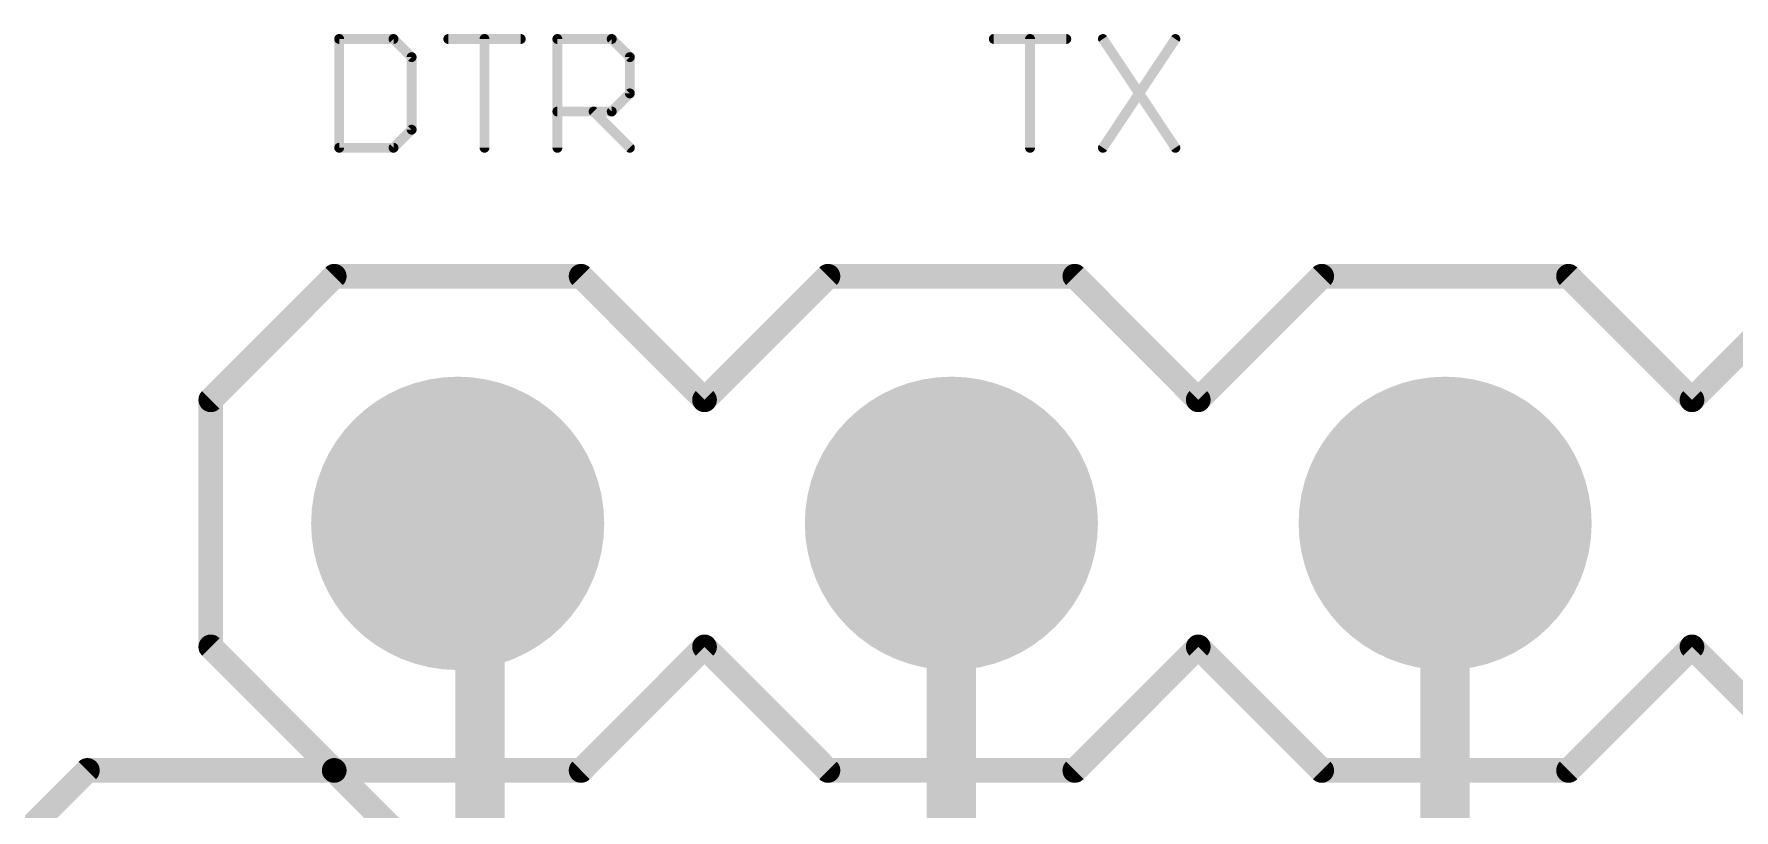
# Model space of a CAD drawing. Extents: x -14.3 to 43.3, y 12 to 70.9.
# Drawn here: x 20.57 to 29.31, y 44.33 to 48.32 of the extents above; entities that cross this region are included whole.
import ezdxf

# ---------------------------------------------------------------- set-up
doc = ezdxf.new("R2010")
doc.units = 0
for name, color, linetype in [('1', 22, 'CONTINUOUS'), ('16', 175, 'CONTINUOUS'), ('17', 82, 'CONTINUOUS'), ('21', 253, 'CONTINUOUS')]:
    doc.layers.add(name, color=color, linetype=linetype)

# ---------------------------------------------------------------- blocks, each defined once
blk = doc.blocks.new('ROUNDP')
at = {"const_width": 0.5}
blk.add_lwpolyline([(0, -0.25, 1), (0, 0.25, 1), (0, -0.25)], format="xyb", dxfattribs=at)

msp = doc.modelspace()

# ---------------------------------------------------------------- linework, layer by layer
at = {"layer": '1', "const_width": 0.254}
for points in [[(22.86, 45.6854), (22.7455, 45.7999)], [(27.8255, 45.7999), (27.8255, 43.3195)], [(22.86, 42.418), (22.86, 45.6854)]]:
    msp.add_lwpolyline(points, dxfattribs=at)
at = {"layer": '1', "const_width": 0.127}
for points in [[(22.7904, 45.8448, 1), (22.7006, 45.755)], [(27.889, 45.7999, 1), (27.762, 45.7999)], [(22.9235, 45.6854, 1), (22.7965, 45.6854)], [(22.8151, 45.6405, 1), (22.9049, 45.7303)]]:
    msp.add_lwpolyline(points, format="xyb", dxfattribs=at)
at = {"layer": '16', "const_width": 0.254}
msp.add_lwpolyline([(25.2855, 45.7999), (25.2855, 43.5735)], dxfattribs=at)
at = {"layer": '16', "const_width": 0.127}
msp.add_lwpolyline([(25.349, 45.7999, 1), (25.222, 45.7999)], format="xyb", dxfattribs=at)
at = {"layer": '21'}
for points, const_width in [([(22.1359, 48.2896), (22.1359, 47.7303)], 0.0508), ([(22.4155, 48.2896), (22.1359, 48.2896)], 0.0508), ([(22.5087, 48.1964), (22.4155, 48.2896)], 0.0508), ([(22.6972, 48.2896), (23.07, 48.2896)], 0.0508), ([(22.8836, 47.7303), (22.8836, 48.2896)], 0.0508), ([(23.2585, 47.7303), (23.2585, 48.2896)], 0.0508), ([(23.2585, 48.2896), (23.5381, 48.2896)], 0.0508), ([(23.5381, 48.2896), (23.6313, 48.1964)], 0.0508), ([(25.5037, 48.2896), (25.8766, 48.2896)], 0.0508), ([(25.6901, 47.7303), (25.6901, 48.2896)], 0.0508), ([(26.065, 48.2896), (26.4379, 47.7303)], 0.0508), ([(26.4379, 48.2896), (26.065, 47.7303)], 0.0508), ([(22.5087, 47.8235), (22.5087, 48.1964)], 0.0508), ([(23.6313, 48.1964), (23.6313, 48.0099)], 0.0508), ([(23.6313, 48.0099), (23.5381, 47.9167)], 0.0508), ([(23.5381, 47.9167), (23.2585, 47.9167)], 0.0508), ([(23.4449, 47.9167), (23.6313, 47.7303)], 0.0508), ([(22.4155, 47.7303), (22.5087, 47.8235)], 0.0508), ([(22.1359, 47.7303), (22.4155, 47.7303)], 0.0508), ([(22.1105, 47.0699), (21.4755, 46.4349)], 0.127), ([(23.3805, 47.0699), (22.1105, 47.0699)], 0.127), ([(24.0155, 46.4349), (23.3805, 47.0699)], 0.127), ([(24.6505, 47.0699), (24.0155, 46.4349)], 0.127), ([(25.9205, 47.0699), (24.6505, 47.0699)], 0.127), ([(26.5555, 46.4349), (25.9205, 47.0699)], 0.127), ([(27.1905, 47.0699), (26.5555, 46.4349)], 0.127), ([(28.4605, 47.0699), (27.1905, 47.0699)], 0.127), ([(29.0955, 46.4349), (28.4605, 47.0699)], 0.127), ([(29.7305, 47.0699), (29.0955, 46.4349)], 0.127), ([(21.4755, 46.4349), (21.4755, 45.1649)], 0.127), ([(21.4755, 45.1649), (22.1105, 44.5299)], 0.127), ([(23.3805, 44.5299), (24.0155, 45.1649)], 0.127), ([(24.0155, 45.1649), (24.6505, 44.5299)], 0.127), ([(25.9205, 44.5299), (26.5555, 45.1649)], 0.127), ([(26.5555, 45.1649), (27.1905, 44.5299)], 0.127), ([(28.4605, 44.5299), (29.0955, 45.1649)], 0.127), ([(29.0955, 45.1649), (29.7305, 44.5299)], 0.127), ([(20.8405, 44.5299), (20.2055, 43.8949)], 0.127), ([(22.1105, 44.5299), (20.8405, 44.5299)], 0.127), ([(22.7455, 43.8949), (22.1105, 44.5299)], 0.127), ([(23.3805, 44.5299), (22.1105, 44.5299)], 0.127), ([(25.9205, 44.5299), (24.6505, 44.5299)], 0.127), ([(28.4605, 44.5299), (27.1905, 44.5299)], 0.127)]:
    msp.add_lwpolyline(points, dxfattribs=dict(at, const_width=const_width))
for points, const_width in [([(22.1486, 48.2896, 1), (22.1232, 48.2896)], 0.0254), ([(22.1359, 48.3023, 1), (22.1359, 48.2769)], 0.0254), ([(22.4245, 48.2986, 1), (22.4065, 48.2806)], 0.0254), ([(22.4155, 48.2769, 1), (22.4155, 48.3023)], 0.0254), ([(22.6972, 48.3023, 1), (22.6972, 48.2769)], 0.0254), ([(22.8963, 48.2896, 1), (22.8709, 48.2896)], 0.0254), ([(23.07, 48.2769, 1), (23.07, 48.3023)], 0.0254), ([(23.2712, 48.2896, 1), (23.2458, 48.2896)], 0.0254), ([(23.2585, 48.3023, 1), (23.2585, 48.2769)], 0.0254), ([(23.5471, 48.2986, 1), (23.5291, 48.2806)], 0.0254), ([(23.5381, 48.2769, 1), (23.5381, 48.3023)], 0.0254), ([(25.5037, 48.3023, 1), (25.5037, 48.2769)], 0.0254), ([(25.7028, 48.2896, 1), (25.6774, 48.2896)], 0.0254), ([(25.8766, 48.2769, 1), (25.8766, 48.3023)], 0.0254), ([(26.0756, 48.2966, 1), (26.0545, 48.2825)], 0.0254), ([(26.4484, 48.2825, 1), (26.4273, 48.2966)], 0.0254), ([(22.5214, 48.1964, 1), (22.496, 48.1964)], 0.0254), ([(22.4997, 48.1874, 1), (22.5177, 48.2053)], 0.0254), ([(23.644, 48.1964, 1), (23.6186, 48.1964)], 0.0254), ([(23.6224, 48.1874, 1), (23.6403, 48.2053)], 0.0254), ([(23.6186, 48.0099, 1), (23.644, 48.0099)], 0.0254), ([(23.6403, 48.001, 1), (23.6224, 48.0189)], 0.0254), ([(23.2585, 47.9294, 1), (23.2585, 47.904)], 0.0254), ([(23.4539, 47.9257, 1), (23.4359, 47.9078)], 0.0254), ([(23.5291, 47.9257, 1), (23.5471, 47.9078)], 0.0254), ([(23.5381, 47.904, 1), (23.5381, 47.9294)], 0.0254), ([(22.5177, 47.8145, 1), (22.4997, 47.8325)], 0.0254), ([(22.1359, 47.743, 1), (22.1359, 47.7176)], 0.0254), ([(22.4065, 47.7393, 1), (22.4245, 47.7213)], 0.0254), ([(22.4155, 47.7176, 1), (22.4155, 47.743)], 0.0254), ([(22.496, 47.8235, 1), (22.5214, 47.8235)], 0.0254), ([(23.6224, 47.7213, 1), (23.6403, 47.7393)], 0.0254), ([(22.1232, 47.7303, 1), (22.1486, 47.7303)], 0.0254), ([(22.8709, 47.7303, 1), (22.8963, 47.7303)], 0.0254), ([(23.2458, 47.7303, 1), (23.2712, 47.7303)], 0.0254), ([(25.6774, 47.7303, 1), (25.7028, 47.7303)], 0.0254), ([(26.0545, 47.7374, 1), (26.0756, 47.7233)], 0.0254), ([(26.4273, 47.7233, 1), (26.4484, 47.7374)], 0.0254), ([(22.1105, 47.1017, 1), (22.1105, 47.0382)], 0.0635), ([(22.1329, 47.0475, 1), (22.088, 47.0924)], 0.0635), ([(23.4029, 47.0924, 1), (23.358, 47.0475)], 0.0635), ([(23.3805, 47.0382, 1), (23.3805, 47.1017)], 0.0635), ([(24.6505, 47.1017, 1), (24.6505, 47.0382)], 0.0635), ([(24.6729, 47.0475, 1), (24.628, 47.0924)], 0.0635), ([(25.9429, 47.0924, 1), (25.898, 47.0475)], 0.0635), ([(25.9205, 47.0382, 1), (25.9205, 47.1017)], 0.0635), ([(27.1905, 47.1017, 1), (27.1905, 47.0382)], 0.0635), ([(27.2129, 47.0475, 1), (27.168, 47.0924)], 0.0635), ([(28.4829, 47.0924, 1), (28.438, 47.0475)], 0.0635), ([(28.4605, 47.0382, 1), (28.4605, 47.1017)], 0.0635), ([(21.5072, 46.4349, 1), (21.4437, 46.4349)], 0.0635), ([(21.453, 46.4574, 1), (21.4979, 46.4125)], 0.0635), ([(23.993, 46.4574, 1), (24.0379, 46.4125)], 0.0635), ([(23.993, 46.4125, 1), (24.0379, 46.4574)], 0.0635), ([(26.533, 46.4574, 1), (26.5779, 46.4125)], 0.0635), ([(26.533, 46.4125, 1), (26.5779, 46.4574)], 0.0635), ([(29.073, 46.4574, 1), (29.1179, 46.4125)], 0.0635), ([(29.073, 46.4125, 1), (29.1179, 46.4574)], 0.0635), ([(21.4979, 45.1874, 1), (21.453, 45.1425)], 0.0635), ([(24.0379, 45.1874, 1), (23.993, 45.1425)], 0.0635), ([(24.0379, 45.1425, 1), (23.993, 45.1874)], 0.0635), ([(26.5779, 45.1874, 1), (26.533, 45.1425)], 0.0635), ([(26.5779, 45.1425, 1), (26.533, 45.1874)], 0.0635), ([(29.1179, 45.1874, 1), (29.073, 45.1425)], 0.0635), ([(29.1179, 45.1425, 1), (29.073, 45.1874)], 0.0635), ([(21.4437, 45.1649, 1), (21.5072, 45.1649)], 0.0635), ([(20.8405, 44.5617, 1), (20.8405, 44.4982)], 0.0635), ([(20.8629, 44.5075, 1), (20.818, 44.5524)], 0.0635), ([(22.1105, 44.5617, 1), (22.1105, 44.4982)], 0.0635), ([(22.1329, 44.5524, 1), (22.088, 44.5075)], 0.0635), ([(22.088, 44.5075, 1), (22.1329, 44.5524)], 0.0635), ([(22.1105, 44.4982, 1), (22.1105, 44.5617)], 0.0635), ([(23.358, 44.5524, 1), (23.4029, 44.5075)], 0.0635), ([(23.3805, 44.4982, 1), (23.3805, 44.5617)], 0.0635), ([(24.6505, 44.5617, 1), (24.6505, 44.4982)], 0.0635), ([(24.628, 44.5075, 1), (24.6729, 44.5524)], 0.0635), ([(25.898, 44.5524, 1), (25.9429, 44.5075)], 0.0635), ([(25.9205, 44.4982, 1), (25.9205, 44.5617)], 0.0635), ([(27.1905, 44.5617, 1), (27.1905, 44.4982)], 0.0635), ([(27.168, 44.5075, 1), (27.2129, 44.5524)], 0.0635), ([(28.438, 44.5524, 1), (28.4829, 44.5075)], 0.0635), ([(28.4605, 44.4982, 1), (28.4605, 44.5617)], 0.0635)]:
    msp.add_lwpolyline(points, format="xyb", dxfattribs=dict(at, const_width=const_width))

# ---------------------------------------------------------------- block references
at = {"layer": '17', "xscale": 1.508, "yscale": 1.508}
msp.add_blockref('ROUNDP', (22.7455, 45.7999), dxfattribs=at)
msp.add_blockref('ROUNDP', (22.7455, 45.7999), dxfattribs=at)
at = {"layer": '17', "xscale": 1.508, "yscale": 1.508, "rotation": 270}
for p in [(25.2855, 45.7999), (25.2855, 45.7999), (27.8255, 45.7999), (27.8255, 45.7999)]:
    msp.add_blockref('ROUNDP', p, dxfattribs=at)

doc.saveas('drawing.dxf')
